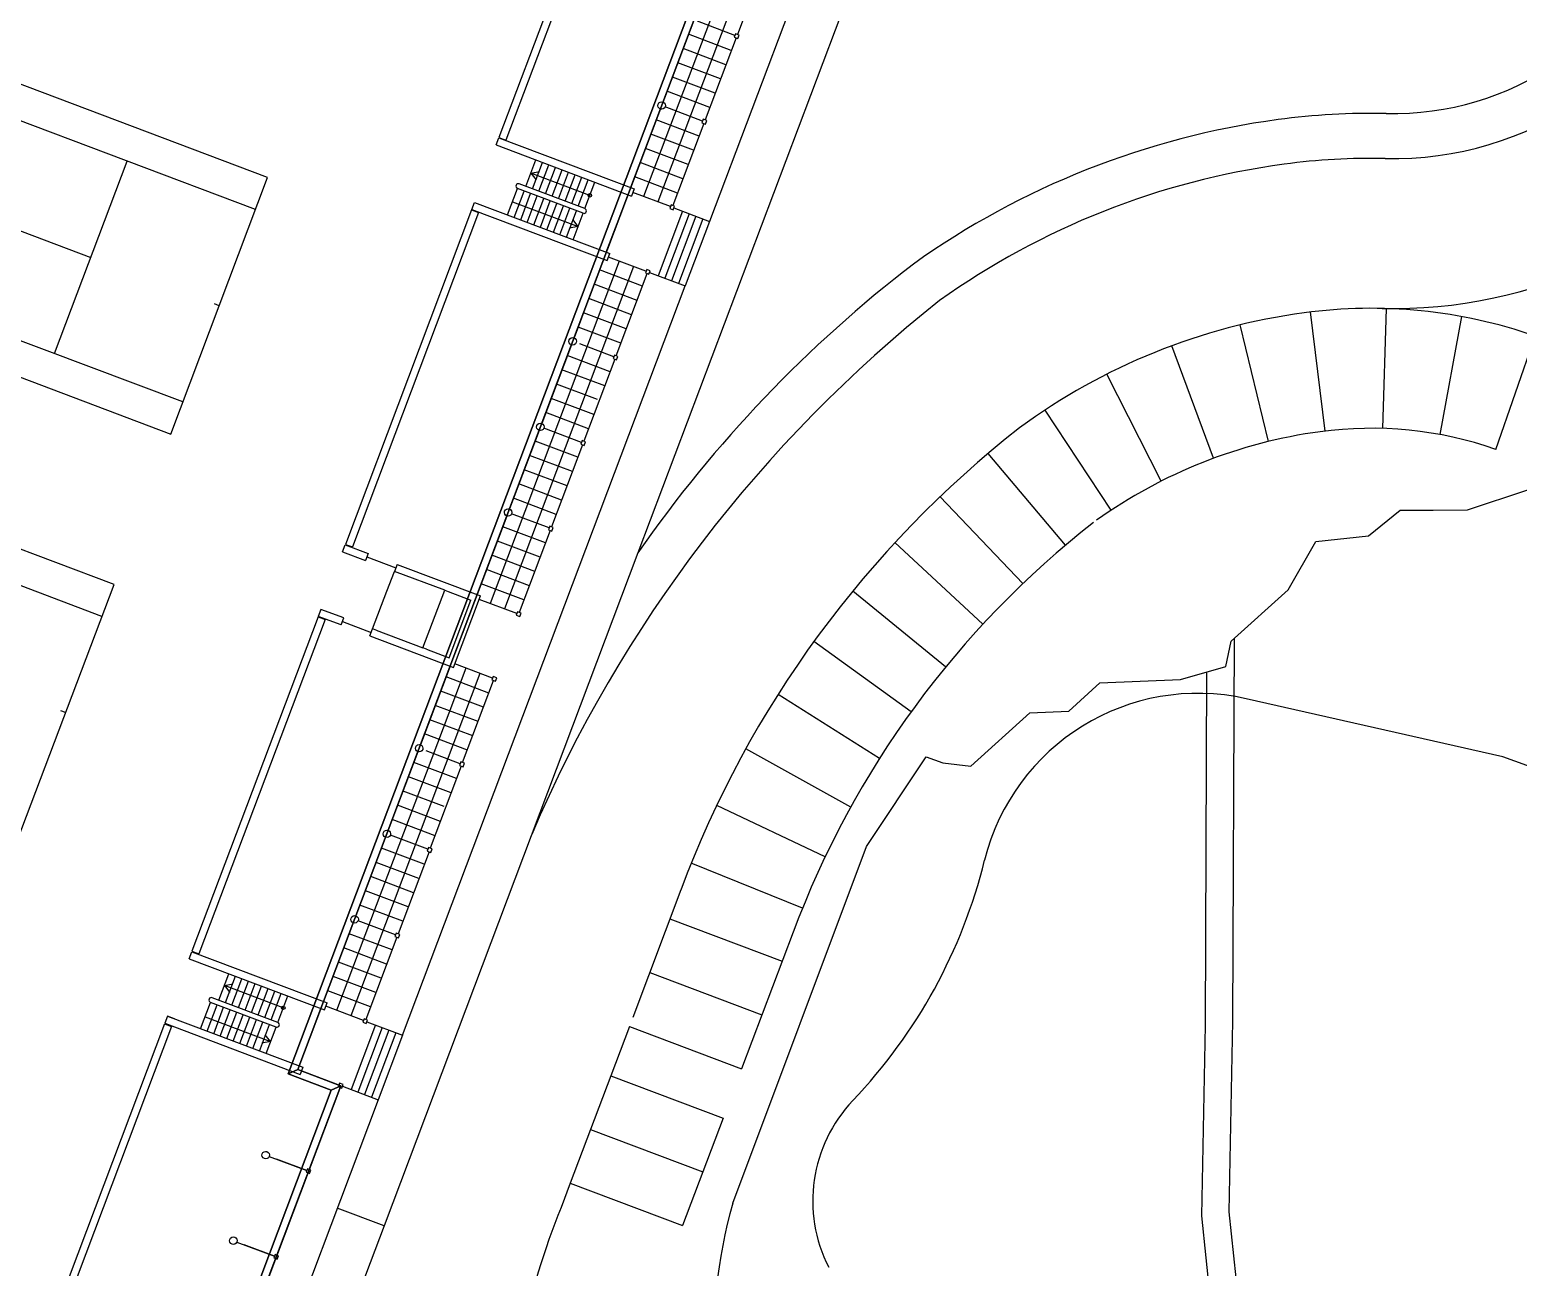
# Model space of a CAD drawing. Header units: millimetres. Extents: x 521005098 to 522149999836, y 174611071 to 175300000107.
# Drawn here: x 521927507739 to 521987053830, y 174946331742 to 174995843427 of the extents above; entities that cross this region are included whole.
import ezdxf

# ---------------------------------------------------------------- set-up
doc = ezdxf.new("R2010")
doc.units = ezdxf.units.MM
doc.header["$LTSCALE"] = 200
for name, color, linetype in [('0-35TEXT', 3, 'Continuous'), ('siteplan$0$0-35TEXT', 3, 'Continuous'), ('siteplan$0$siteplan$0$19', 1, 'Continuous'), ('siteplan$0$siteplan$0$20', 1, 'Continuous'), ('siteplan$0$siteplan$0$22', 1, 'Continuous'), ('siteplan$0$siteplan$0$25', 1, 'Continuous'), ('siteplan$0$siteplan$0$27', 1, 'Continuous'), ('siteplan$0$siteplan$0$29', 1, 'Continuous'), ('siteplan$0$siteplan$0$30', 1, 'Continuous'), ('siteplan$0$siteplan$0$31', 1, 'Continuous'), ('siteplan$0$siteplan$0$46', 1, 'Continuous'), ('siteplan$0$siteplan$0$49', 1, 'Continuous'), ('siteplan$0$siteplan$0$5', 1, 'Continuous'), ('siteplan$0$siteplan$0$51', 1, 'Continuous'), ('siteplan$0$siteplan$0$57', 1, 'Continuous'), ('siteplan$0$siteplan$0$8', 1, 'Continuous')]:
    doc.layers.add(name, color=color, linetype=linetype)
doc.layers.get('siteplan$0$0-35TEXT').off()

# ---------------------------------------------------------------- blocks, each defined once
blk = doc.blocks.new('siteplan$0$siteplan')
at = {"layer": 'siteplan$0$siteplan$0$19', "color": 8}
for p, q in [((21441.223, 74871.873), (21441.791, 74873.379)), ((21443.237, 74871.113), (21444.106, 74873.415)), ((21444.106, 74873.415), (21444.246, 74873.362)), ((21441.363, 74871.82), (21441.223, 74871.873)), ((21443.378, 74871.06), (21443.237, 74871.113)), ((21438.587, 74850.199), (21437.377, 74850.655)), ((21437.295, 74846.775), (21436.085, 74847.231))]:
    blk.add_line(p, q, dxfattribs=at)
at = {"layer": 'siteplan$0$siteplan$0$20', "color": 8}
for p, q in [((21440.987, 74874.751), (21442.147, 74874.314)), ((21441.794, 74873.378), (21442.094, 74874.173)), ((21440.013, 74872.169), (21441.17, 74871.733))]:
    blk.add_line(p, q, dxfattribs=at)
at = {"layer": 'siteplan$0$siteplan$0$22', "color": 8}
for p, q in [((21454.023, 74896.094), (21452.837, 74892.95)), ((21452.732, 74892.67), (21451.546, 74889.526)), ((21450.571, 74886.943), (21451.44, 74889.245)), ((21450.465, 74886.662), (21449.28, 74883.519)), ((21449.174, 74883.238), (21447.988, 74880.094)), ((21447.882, 74879.813), (21446.696, 74876.67)), ((21446.59, 74876.389), (21445.404, 74873.245)), ((21444.324, 74870.382), (21443.138, 74867.238)), ((21443.033, 74866.958), (21441.847, 74863.814)), ((21441.741, 74863.533), (21440.555, 74860.389)), ((21440.449, 74860.109), (21439.263, 74856.965)), ((21438.289, 74854.383), (21439.157, 74856.684))]:
    blk.add_line(p, q, dxfattribs=at)
at = {"layer": 'siteplan$0$siteplan$0$25', "color": 8}
for p, q in [((21451.323, 74904.915), (21446.276, 74891.535)), ((21451.603, 74904.809), (21446.556, 74891.429)), ((21446.163, 74891.236), (21446.269, 74891.516)), ((21446.163, 74891.236), (21451.58, 74889.192)), ((21446.269, 74891.516), (21451.686, 74889.473)), ((21446.276, 74891.535), (21446.556, 74891.429)), ((21451.686, 74889.473), (21451.58, 74889.192)), ((21445.189, 74888.653), (21445.294, 74888.934)), ((21445.294, 74888.934), (21450.712, 74886.891)), ((21445.182, 74888.635), (21440.134, 74875.255)), ((21445.462, 74888.529), (21440.415, 74875.149)), ((21445.182, 74888.635), (21445.462, 74888.529)), ((21445.189, 74888.653), (21450.606, 74886.61)), ((21450.606, 74886.609), (21450.712, 74886.891)), ((21440.021, 74874.955), (21440.127, 74875.236)), ((21440.127, 74875.236), (21441.04, 74874.892)), ((21440.134, 74875.255), (21440.415, 74875.149)), ((21440.021, 74874.955), (21440.934, 74874.611)), ((21441.04, 74874.892), (21440.934, 74874.611)), ((21442.2, 74874.454), (21442.094, 74874.173)), ((21442.2, 74874.454), (21445.545, 74873.192)), ((21444.106, 74873.415), (21442.094, 74874.173)), ((21444.246, 74873.362), (21445.158, 74873.018)), ((21444.29, 74870.716), (21445.158, 74873.018)), ((21444.465, 74870.329), (21445.545, 74873.192)), ((21439.04, 74872.354), (21433.993, 74858.974)), ((21439.321, 74872.249), (21434.274, 74858.868)), ((21439.04, 74872.354), (21439.321, 74872.249)), ((21439.153, 74872.654), (21439.047, 74872.373)), ((21439.96, 74872.029), (21439.047, 74872.373)), ((21440.066, 74872.31), (21439.153, 74872.654)), ((21439.96, 74872.029), (21440.066, 74872.31)), ((21441.117, 74871.592), (21441.223, 74871.873)), ((21441.117, 74871.592), (21444.465, 74870.329)), ((21441.363, 74871.82), (21443.237, 74871.113)), ((21443.378, 74871.06), (21444.29, 74870.716)), ((21433.993, 74858.974), (21434.274, 74858.868)), ((21433.88, 74858.675), (21433.986, 74858.956)), ((21433.88, 74858.675), (21439.298, 74856.631)), ((21433.986, 74858.956), (21439.404, 74856.912)), ((21439.298, 74856.631), (21439.404, 74856.912)), ((21432.899, 74856.074), (21427.852, 74842.694)), ((21432.899, 74856.074), (21433.18, 74855.968)), ((21433.012, 74856.373), (21432.906, 74856.093)), ((21432.906, 74856.093), (21438.324, 74854.049)), ((21433.012, 74856.373), (21438.429, 74854.33)), ((21433.293, 74856.267), (21433.012, 74856.373)), ((21433.18, 74855.968), (21428.133, 74842.588)), ((21438.429, 74854.33), (21438.324, 74854.049))]:
    blk.add_line(p, q, dxfattribs=at)
at = {"layer": 'siteplan$0$siteplan$0$27', "color": 8}
for p, q in [((21437.02, 74889.933), (21414.779, 74898.323)), ((21436.536, 74888.652), (21414.296, 74897.041)), ((21417.977, 74891.257), (21429.953, 74886.738)), ((21428.499, 74882.887), (21431.404, 74890.588)), ((21447.354, 74889.579), (21447.753, 74890.636)), ((21447.616, 74889.48), (21448.015, 74890.537)), ((21433.148, 74879.669), (21437.02, 74889.933)), ((21447.878, 74889.381), (21448.277, 74890.438)), ((21448.14, 74889.282), (21448.539, 74890.339)), ((21448.402, 74889.183), (21448.801, 74890.24)), ((21448.664, 74889.084), (21449.063, 74890.142)), ((21448.926, 74888.986), (21449.325, 74890.043)), ((21449.188, 74888.887), (21449.587, 74889.944)), ((21433.631, 74880.951), (21411.391, 74889.341)), ((21446.623, 74888.433), (21447.022, 74889.49)), ((21446.885, 74888.334), (21447.284, 74889.391)), ((21449.45, 74888.788), (21449.849, 74889.845)), ((21449.712, 74888.689), (21450.111, 74889.746)), ((21447.147, 74888.235), (21447.546, 74889.293)), ((21447.409, 74888.136), (21447.808, 74889.194)), ((21447.671, 74888.038), (21448.07, 74889.095)), ((21447.933, 74887.939), (21448.332, 74888.996)), ((21448.195, 74887.84), (21448.594, 74888.897)), ((21448.457, 74887.741), (21448.856, 74888.798)), ((21448.719, 74887.642), (21449.118, 74888.7)), ((21448.981, 74887.544), (21449.38, 74888.601)), ((21449.243, 74887.445), (21449.642, 74888.502)), ((21410.908, 74888.059), (21433.148, 74879.669)), ((21435.084, 74884.801), (21434.897, 74884.872)), ((21481.634, 74879.891), (21481.782, 74884.689)), ((21477.064, 74879.371), (21475.926, 74884.034)), ((21479.33, 74879.787), (21478.75, 74884.552)), ((21483.927, 74879.645), (21484.799, 74884.365)), ((21486.156, 74879.055), (21487.732, 74883.589)), ((21474.861, 74878.697), (21473.194, 74883.198)), ((21430.879, 74873.653), (21408.638, 74882.043)), ((21472.764, 74877.78), (21470.593, 74882.062)), ((21430.395, 74872.371), (21408.155, 74880.761)), ((21470.772, 74876.622), (21468.124, 74880.626)), ((21468.947, 74875.226), (21465.847, 74878.892)), ((21467.241, 74873.692), (21463.923, 74877.161)), ((21465.64, 74872.064), (21462.116, 74875.324)), ((21427.007, 74863.389), (21430.879, 74873.653)), ((21464.147, 74870.348), (21460.432, 74873.388)), ((21462.765, 74868.553), (21458.874, 74871.362)), ((21461.499, 74866.683), (21457.445, 74869.253)), ((21428.943, 74868.521), (21428.756, 74868.592)), ((21460.351, 74864.745), (21456.15, 74867.067)), ((21459.324, 74862.746), (21454.991, 74864.812)), ((21458.42, 74860.693), (21453.971, 74862.495)), ((21453.557, 74861.433), (21451.63, 74856.323)), ((21453.119, 74860.272), (21457.61, 74858.577)), ((21458.048, 74859.739), (21455.987, 74854.273)), ((21435.072, 74857.018), (21435.471, 74858.075)), ((21435.334, 74856.919), (21435.733, 74857.976)), ((21435.596, 74856.82), (21435.995, 74857.877)), ((21435.858, 74856.722), (21436.257, 74857.778)), ((21452.307, 74858.12), (21456.798, 74856.425)), ((21436.12, 74856.623), (21436.519, 74857.68)), ((21436.382, 74856.524), (21436.781, 74857.581)), ((21436.644, 74856.425), (21437.043, 74857.482)), ((21436.906, 74856.326), (21437.305, 74857.383)), ((21437.168, 74856.227), (21437.567, 74857.284)), ((21437.43, 74856.129), (21437.829, 74857.185)), ((21434.341, 74855.872), (21434.74, 74856.93)), ((21434.603, 74855.773), (21435.002, 74856.831)), ((21434.865, 74855.674), (21435.264, 74856.732)), ((21435.127, 74855.576), (21435.526, 74856.633)), ((21435.389, 74855.477), (21435.788, 74856.534)), ((21435.651, 74855.378), (21436.05, 74856.436)), ((21435.913, 74855.279), (21436.312, 74856.337)), ((21436.175, 74855.18), (21436.573, 74856.238)), ((21436.437, 74855.081), (21436.835, 74856.139)), ((21436.698, 74854.983), (21437.097, 74856.04)), ((21436.96, 74854.884), (21437.359, 74855.941)), ((21451.495, 74855.968), (21450.752, 74853.996)), ((21451.495, 74855.968), (21455.987, 74854.273)), ((21450.752, 74853.996), (21449.128, 74849.692)), ((21450.752, 74853.996), (21455.243, 74852.302)), ((21449.94, 74851.844), (21454.431, 74850.15)), ((21455.243, 74852.302), (21453.619, 74847.998)), ((21449.128, 74849.692), (21448.764, 74848.726)), ((21449.128, 74849.692), (21453.619, 74847.998))]:
    blk.add_line(p, q, dxfattribs=at)
for centre, radius, start, end in [((21482.034, 74904.189), 11.7, 268.73839, 339.3328), ((21482.034, 74904.189), 13.5, 268.73839, 339.3328), ((21481.164, 74864.698), 27.8, 88.73839, 97.68174), ((21481.806, 74859.941), 32.6, 97.68174, 125.53327), ((21482.034, 74904.189), 19.5, 268.73839, 320.591), ((21481.164, 74864.698), 26, 88.73839, 97.68174), ((21481.806, 74859.941), 30.8, 97.68174, 125.53327), ((21494.455, 74845.298), 51.899, 127.50218, 145.20001), ((21497.745, 74842.239), 54.535, 128.35271, 156.88484), ((21481.164, 74864.698), 20, 70.82961, 97.68174), ((21481.806, 74859.941), 24.8, 97.68174, 126.34991), ((21493.122, 74846.635), 42.242, 128.01547, 159.51455), ((21481.164, 74864.698), 15.2, 70.82961, 97.68174), ((21481.806, 74859.941), 20, 97.68174, 125.53327), ((21493.122, 74846.635), 37.442, 128.01081, 159.51455), ((21478.768, 74836.648), 32.344, 158.07474, 167.81601)]:
    blk.add_arc(centre, radius, start, end, dxfattribs=at)
at = {"layer": 'siteplan$0$siteplan$0$29', "color": 8}
for p, q in [((21455.745, 74895.685), (21455.692, 74895.545)), ((21455.692, 74895.545), (21455.832, 74895.492)), ((21455.885, 74895.632), (21455.745, 74895.685)), ((21455.832, 74895.492), (21455.885, 74895.632)), ((21454.453, 74892.261), (21454.4, 74892.12)), ((21454.4, 74892.12), (21454.54, 74892.067)), ((21454.593, 74892.208), (21454.453, 74892.261)), ((21454.54, 74892.067), (21454.593, 74892.208)), ((21453.161, 74888.836), (21453.108, 74888.696)), ((21453.301, 74888.783), (21453.161, 74888.836)), ((21453.249, 74888.643), (21453.301, 74888.783)), ((21453.108, 74888.696), (21453.249, 74888.643)), ((21452.187, 74886.253), (21452.134, 74886.113)), ((21452.134, 74886.113), (21452.274, 74886.06)), ((21452.327, 74886.2), (21452.187, 74886.253)), ((21452.274, 74886.06), (21452.327, 74886.2)), ((21450.895, 74882.829), (21450.842, 74882.689)), ((21451.035, 74882.776), (21450.895, 74882.829)), ((21450.842, 74882.689), (21450.983, 74882.636)), ((21450.983, 74882.636), (21451.035, 74882.776)), ((21449.603, 74879.404), (21449.55, 74879.264)), ((21449.55, 74879.264), (21449.691, 74879.211)), ((21449.744, 74879.351), (21449.603, 74879.404)), ((21449.691, 74879.211), (21449.744, 74879.351)), ((21448.312, 74875.98), (21448.259, 74875.84)), ((21448.259, 74875.84), (21448.399, 74875.787)), ((21448.452, 74875.927), (21448.312, 74875.98)), ((21448.399, 74875.787), (21448.452, 74875.927)), ((21447.02, 74872.555), (21446.967, 74872.415)), ((21446.967, 74872.415), (21447.107, 74872.362)), ((21447.16, 74872.503), (21447.02, 74872.555)), ((21447.107, 74872.362), (21447.16, 74872.503)), ((21446.046, 74869.973), (21445.993, 74869.833)), ((21445.993, 74869.833), (21446.133, 74869.78)), ((21446.186, 74869.92), (21446.046, 74869.973)), ((21446.133, 74869.78), (21446.186, 74869.92)), ((21444.754, 74866.549), (21444.701, 74866.408)), ((21444.701, 74866.408), (21444.841, 74866.355)), ((21444.894, 74866.496), (21444.754, 74866.549)), ((21444.841, 74866.355), (21444.894, 74866.496)), ((21443.462, 74863.124), (21443.409, 74862.984)), ((21443.409, 74862.984), (21443.55, 74862.931)), ((21443.603, 74863.071), (21443.462, 74863.124)), ((21443.55, 74862.931), (21443.603, 74863.071)), ((21442.17, 74859.7), (21442.118, 74859.559)), ((21442.311, 74859.647), (21442.17, 74859.7)), ((21442.258, 74859.506), (21442.311, 74859.647)), ((21442.118, 74859.559), (21442.258, 74859.506)), ((21440.879, 74856.275), (21440.826, 74856.135)), ((21440.826, 74856.135), (21440.966, 74856.082)), ((21441.019, 74856.222), (21440.879, 74856.275)), ((21440.966, 74856.082), (21441.019, 74856.222)), ((21439.905, 74853.693), (21439.852, 74853.553)), ((21440.045, 74853.64), (21439.905, 74853.693)), ((21439.992, 74853.5), (21440.045, 74853.64)), ((21439.852, 74853.553), (21439.992, 74853.5)), ((21438.613, 74850.269), (21438.56, 74850.129)), ((21438.56, 74850.129), (21438.701, 74850.076)), ((21438.753, 74850.216), (21438.613, 74850.269)), ((21438.701, 74850.076), (21438.753, 74850.216)), ((21437.321, 74846.845), (21437.268, 74846.704)), ((21437.268, 74846.704), (21437.409, 74846.651)), ((21437.462, 74846.792), (21437.321, 74846.845)), ((21437.409, 74846.651), (21437.462, 74846.792))]:
    blk.add_line(p, q, dxfattribs=at)
for centre in [(21452.784, 74892.81), (21449.227, 74883.378), (21447.935, 74879.954), (21446.643, 74876.529), (21443.086, 74867.098), (21441.794, 74863.674), (21440.502, 74860.249), (21436.945, 74850.819), (21435.653, 74847.394)]:
    blk.add_arc(centre, 0.15, 249.3328, 249.33223, dxfattribs=at)
at = {"layer": 'siteplan$0$siteplan$0$30', "color": 8}
for p, q in [((21447.554, 74890.107), (21447.895, 74890.17)), ((21447.554, 74890.107), (21447.769, 74889.835)), ((21449.912, 74889.218), (21447.554, 74890.107)), ((21446.822, 74888.962), (21449.442, 74887.973)), ((21449.442, 74887.973), (21449.228, 74888.246)), ((21449.442, 74887.973), (21449.101, 74887.91)), ((21435.293, 74857.603), (21435.634, 74857.666)), ((21435.293, 74857.603), (21435.507, 74857.33)), ((21437.651, 74856.713), (21435.293, 74857.603)), ((21434.519, 74856.345), (21437.139, 74855.357)), ((21437.139, 74855.357), (21436.924, 74855.629)), ((21437.139, 74855.357), (21436.798, 74855.294))]:
    blk.add_line(p, q, dxfattribs=at)
for centre in [(21449.912, 74889.218), (21437.651, 74856.713)]:
    blk.add_circle(centre, 0.0679, dxfattribs=at)
at = {"layer": 'siteplan$0$siteplan$0$31', "color": 8}
for p, q in [((21457.054, 74898.943), (21455.815, 74895.659)), ((21455.762, 74895.518), (21454.523, 74892.234)), ((21454.47, 74892.094), (21453.231, 74888.81)), ((21447.354, 74889.579), (21447.753, 74890.636)), ((21449.642, 74888.502), (21447.022, 74889.49)), ((21449.712, 74888.689), (21447.092, 74889.677)), ((21453.135, 74888.766), (21451.633, 74889.332)), ((21452.16, 74886.183), (21450.659, 74886.75)), ((21450.965, 74882.802), (21452.204, 74886.087)), ((21450.912, 74882.662), (21449.674, 74879.378)), ((21449.621, 74879.238), (21448.382, 74875.953)), ((21448.329, 74875.813), (21447.09, 74872.529)), ((21446.993, 74872.485), (21445.492, 74873.052)), ((21446.019, 74869.903), (21444.518, 74870.469)), ((21444.824, 74866.522), (21446.063, 74869.806)), ((21444.771, 74866.382), (21443.532, 74863.098)), ((21443.479, 74862.957), (21442.241, 74859.673)), ((21442.188, 74859.533), (21440.949, 74856.249)), ((21435.072, 74857.018), (21435.471, 74858.075)), ((21437.359, 74855.941), (21434.74, 74856.93)), ((21437.43, 74856.129), (21434.81, 74857.117)), ((21440.852, 74856.205), (21439.351, 74856.772)), ((21438.376, 74854.189), (21439.878, 74853.623)), ((21439.922, 74853.526), (21438.683, 74850.242)), ((21437.085, 74850.765), (21438.586, 74850.198)), ((21438.63, 74850.102), (21437.392, 74846.818)), ((21435.793, 74847.34), (21437.295, 74846.774)), ((21437.339, 74846.678), (21436.1, 74843.394))]:
    blk.add_line(p, q, dxfattribs=at)
for centre, start, end in [((21447.057, 74889.584), 69.3328, 249.3328), ((21449.677, 74888.596), 249.3328, 69.3328), ((21434.775, 74857.023), 69.3328, 249.3328), ((21437.395, 74856.035), 249.3328, 69.3328)]:
    blk.add_arc(centre, 0.1, start, end, dxfattribs=at)
at = {"layer": 'siteplan$0$siteplan$0$46', "color": 8}
for p, q in [((21475.689, 74871.486), (21475.62, 74856.176)), ((21474.588, 74870.146), (21474.524, 74856.018)), ((21474.524, 74856.018), (21474.384, 74848.388)), ((21475.62, 74856.176), (21475.48, 74848.546)), ((21474.384, 74848.388), (21475.47, 74837.994)), ((21475.48, 74848.546), (21476.566, 74838.152))]:
    blk.add_line(p, q, dxfattribs=at)
at = {"layer": 'siteplan$0$siteplan$0$49', "color": 8}
for p, q in [((21437.85, 74854.067), (21465.326, 74926.907)), ((21439.562, 74853.422), (21437.85, 74854.067)), ((21434.607, 74840.286), (21439.562, 74853.422))]:
    blk.add_line(p, q, dxfattribs=at)
at = {"layer": 'siteplan$0$siteplan$0$5', "color": 8}
for p, q in [((21457.23, 74902.868), (21452.063, 74889.17)), ((21457.801, 74902.653), (21452.634, 74888.955)), ((21455.718, 74895.615), (21454.216, 74896.181)), ((21455.573, 74895.018), (21453.861, 74895.664)), ((21455.358, 74894.447), (21453.646, 74895.093)), ((21455.142, 74893.876), (21453.43, 74894.522)), ((21454.927, 74893.306), (21453.215, 74893.952)), ((21454.712, 74892.735), (21453, 74893.381)), ((21454.426, 74892.19), (21452.925, 74892.757)), ((21454.281, 74891.593), (21452.569, 74892.239)), ((21454.066, 74891.023), (21452.354, 74891.669)), ((21453.636, 74889.881), (21451.923, 74890.527)), ((21453.851, 74890.452), (21452.138, 74891.098)), ((21453.42, 74889.31), (21451.708, 74889.956)), ((21451.089, 74886.587), (21445.922, 74872.889)), ((21451.66, 74886.372), (21446.493, 74872.674)), ((21452.015, 74885.586), (21450.303, 74886.232)), ((21451.8, 74885.015), (21450.088, 74885.661)), ((21451.585, 74884.444), (21449.872, 74885.09)), ((21451.369, 74883.874), (21449.657, 74884.52)), ((21451.154, 74883.303), (21449.442, 74883.949)), ((21450.724, 74882.162), (21449.011, 74882.808)), ((21450.869, 74882.759), (21449.507, 74883.272)), ((21450.508, 74881.591), (21448.796, 74882.237)), ((21450.223, 74881.046), (21448.581, 74881.666)), ((21450.078, 74880.449), (21448.365, 74881.095)), ((21449.862, 74879.879), (21448.15, 74880.525)), ((21449.577, 74879.334), (21448.075, 74879.901)), ((21449.432, 74878.737), (21447.72, 74879.383)), ((21449.217, 74878.166), (21447.504, 74878.812)), ((21449.001, 74877.596), (21447.289, 74878.241)), ((21448.786, 74877.025), (21447.074, 74877.671)), ((21448.571, 74876.454), (21446.858, 74877.1)), ((21448.285, 74875.91), (21446.783, 74876.476)), ((21448.14, 74875.313), (21446.428, 74875.959)), ((21447.925, 74874.742), (21446.213, 74875.388)), ((21447.709, 74874.171), (21445.997, 74874.817)), ((21447.494, 74873.601), (21445.782, 74874.246)), ((21447.279, 74873.03), (21445.567, 74873.676)), ((21444.948, 74870.307), (21439.781, 74856.609)), ((21445.519, 74870.092), (21440.352, 74856.394)), ((21445.874, 74869.306), (21444.162, 74869.952)), ((21445.659, 74868.735), (21443.947, 74869.381)), ((21445.444, 74868.164), (21443.731, 74868.81)), ((21445.228, 74867.594), (21443.516, 74868.24)), ((21445.013, 74867.023), (21443.301, 74867.669)), ((21444.728, 74866.478), (21443.366, 74866.992)), ((21444.582, 74865.881), (21442.87, 74866.527)), ((21444.367, 74865.311), (21442.655, 74865.957)), ((21444.082, 74864.766), (21442.44, 74865.386)), ((21443.937, 74864.169), (21442.224, 74864.815)), ((21443.721, 74863.598), (21442.009, 74864.244)), ((21443.436, 74863.054), (21441.934, 74863.62)), ((21443.291, 74862.457), (21441.578, 74863.103)), ((21442.86, 74861.315), (21441.148, 74861.961)), ((21443.075, 74861.886), (21441.363, 74862.532)), ((21442.645, 74860.745), (21440.933, 74861.391)), ((21442.43, 74860.174), (21440.717, 74860.82)), ((21442.144, 74859.63), (21440.642, 74860.196)), ((21441.999, 74859.033), (21440.287, 74859.678)), ((21441.784, 74858.462), (21440.071, 74859.108)), ((21441.568, 74857.891), (21439.856, 74858.537)), ((21441.353, 74857.32), (21439.641, 74857.966)), ((21441.138, 74856.75), (21439.426, 74857.395))]:
    blk.add_line(p, q, dxfattribs=at)
at = {"layer": 'siteplan$0$siteplan$0$51', "color": 8}
for p, q in [((21465.326, 74926.907), (21437.85, 74854.067)), ((21465.712, 74927.082), (21438.236, 74854.242)), ((21438.236, 74854.242), (21439.948, 74853.596)), ((21437.85, 74854.067), (21439.562, 74853.422)), ((21439.562, 74853.422), (21434.607, 74840.286)), ((21439.948, 74853.596), (21434.781, 74839.899))]:
    blk.add_line(p, q, dxfattribs=at)
at = {"layer": 'siteplan$0$siteplan$0$57', "color": 8}
for p, q in [((21485.028, 74876.639), (21487.44, 74877.433)), ((21481.058, 74875.597), (21482.337, 74876.629)), ((21482.337, 74876.629), (21483.649, 74876.623)), ((21483.649, 74876.623), (21485.028, 74876.639)), ((21477.85, 74873.439), (21478.962, 74875.372)), ((21478.962, 74875.372), (21481.058, 74875.597)), ((21475.574, 74871.382), (21477.85, 74873.439)), ((21475.355, 74870.368), (21475.574, 74871.382)), ((21473.548, 74869.845), (21475.355, 74870.368)), ((21469.08, 74868.574), (21470.311, 74869.71)), ((21470.311, 74869.71), (21473.548, 74869.845)), ((21465.157, 74866.378), (21467.518, 74868.516)), ((21467.518, 74868.516), (21469.08, 74868.574)), ((21486.436, 74866.757), (21476.174, 74869.075)), ((21460.983, 74863.164), (21463.368, 74866.758)), ((21463.368, 74866.758), (21464.034, 74866.517)), ((21495.32, 74863.498), (21486.436, 74866.757)), ((21464.034, 74866.517), (21465.157, 74866.378)), ((21455.628, 74848.894), (21460.983, 74863.164))]:
    blk.add_line(p, q, dxfattribs=at)
for centre, radius, start, end in [((21474.237, 74860.501), 8.791, 77.26991, 166.09532), ((21444.912, 74867.76), 21.42, 316.44528, 346.09532), ((21464.657, 74848.987), 5.826, 136.44528, 207.10688), ((21477.054, 74842.975), 22.228, 164.55673, 200.29906)]:
    blk.add_arc(centre, radius, start, end, dxfattribs=at)
at = {"layer": 'siteplan$0$siteplan$0$8', "color": 8}
for p, q in [((21470.73, 74924.999), (21451.839, 74874.917)), ((21466.01, 74918.153), (21454.702, 74888.175)), ((21453.617, 74888.584), (21452.642, 74886.002)), ((21453.888, 74888.482), (21452.914, 74885.899)), ((21454.159, 74888.379), (21453.185, 74885.797)), ((21453.275, 74888.713), (21454.702, 74888.175)), ((21454.431, 74888.277), (21453.457, 74885.694)), ((21454.702, 74888.175), (21453.728, 74885.592)), ((21452.301, 74886.13), (21453.728, 74885.592)), ((21442.42, 74855.614), (21453.728, 74885.592)), ((21451.839, 74874.917), (21441.679, 74847.985)), ((21441.334, 74856.024), (21440.36, 74853.441)), ((21440.993, 74856.153), (21442.42, 74855.614)), ((21441.606, 74855.921), (21440.632, 74853.339)), ((21441.877, 74855.819), (21440.903, 74853.237)), ((21442.148, 74855.717), (21441.174, 74853.134)), ((21442.42, 74855.614), (21441.446, 74853.032)), ((21441.446, 74853.032), (21436.279, 74839.334)), ((21440.019, 74853.57), (21441.446, 74853.032)), ((21441.679, 74847.985), (21439.808, 74848.69)), ((21441.679, 74847.985), (21437.176, 74836.046))]:
    blk.add_line(p, q, dxfattribs=at)
at = {"layer": 'siteplan$0$siteplan$0$51', "color": 8}
mesh = blk.add_polyface(dxfattribs=at)
corners = [(21397.743, 74891.224), (21397.356, 74891.049), (21399.481, 74890.568), (21399.095, 74890.393), (21460.576, 74929.02), (21460.189, 74928.846), (21465.712, 74927.082), (21465.326, 74926.907), (21438.236, 74854.242), (21437.85, 74854.068), (21439.948, 74853.596), (21439.562, 74853.422), (21379.179, 74842.436), (21378.792, 74842.261), (21384.456, 74840.446), (21384.069, 74840.271), (21382.889, 74836.291), (21382.502, 74836.117), (21432.733, 74939.523), (21432.628, 74939.242), (21432.095, 74837.962), (21431.708, 74837.787), (21433.805, 74837.317), (21433.418, 74837.142), (21410.025, 74923.785), (21409.638, 74923.61), (21411.764, 74923.129), (21411.377, 74922.954), (21470.257, 74954.684), (21469.87, 74954.51), (21473.681, 74953.393), (21473.295, 74953.218), (21477.276, 74978.478), (21477.171, 74978.198), (21478.989, 74977.833), (21478.602, 74977.658), (21478.662, 74976.968), (21478.276, 74976.793), (21483.797, 74975.025), (21483.411, 74974.85), (21469.584, 74957.236), (21428.491, 74972.738), (21469.198, 74957.062), (21385.46, 74858.664), (21384.933, 74858.542), (21387.199, 74858.008), (21386.812, 74857.833), (21420.642, 74824.006), (21420.817, 74823.619), (21426.753, 74824.651), (21426.928, 74824.264), (21432.894, 74840.931), (21433.069, 74840.545), (21384.065, 74856.24), (21384.24, 74855.853), (21396.488, 74888.747), (21396.662, 74888.361), (21408.77, 74921.308), (21408.945, 74920.921), (21461.047, 74931.119), (21461.222, 74930.733), (21417.77, 74945.167), (21417.945, 74944.78), (21470.727, 74956.782), (21470.903, 74956.397), (21436.183, 74993.98), (21436.358, 74993.593), (21428.104, 74972.563), (21476.047, 74954.478), (21475.871, 74954.864), (21464.646, 74929.441), (21464.471, 74929.827), (21459.038, 74929.279), (21458.863, 74929.666), (21410.683, 74920.266), (21410.509, 74920.652), (21398.401, 74887.705), (21398.226, 74888.092), (21385.179, 74858.769), (21386.119, 74855.145), (21385.944, 74855.531), (21434.782, 74839.899), (21434.607, 74840.285), (21428.638, 74823.619), (21428.463, 74824.006), (21420.171, 74821.907), (21419.997, 74822.294), (21425.954, 74821.682), (21425.779, 74822.068), (21428.491, 74972.738), (21428.21, 74972.844), (21385.039, 74858.822)]
mesh.append_faces([[corners[k] for k in face] for face in [(41, 40, 89), (66, 65, 90, 89), (67, 41, 90)]], dxfattribs={"vtx0": -1, "color": 8})
mesh.append_faces([[corners[k] for k in face] for face in [(44, 43, 78, 91)]], dxfattribs={"vtx0": -1, "vtx1": -1, "color": 8})
mesh.append_faces([[corners[k] for k in face] for face in [(40, 41, 67, 42)]], dxfattribs={"vtx0": -1, "vtx1": -1, "vtx3": -1, "color": 8})
mesh.append_faces([[corners[k] for k in face] for face in [(0, 1, 3, 2), (1, 0, 58, 57), (2, 3, 77, 76), (4, 5, 7, 6), (5, 4, 60, 59), (6, 7, 9, 8), (8, 9, 11, 10), (10, 11, 82, 81), (12, 13, 15, 14), (13, 12, 54, 53), (14, 15, 17, 16), (16, 17, 85, 86), (18, 19, 72, 73), (19, 18, 61, 62), (20, 21, 23, 22), (21, 20, 52, 51), (22, 23, 84, 83), (24, 25, 27, 26), (25, 24, 62, 61), (26, 27, 75, 74), (28, 29, 31, 30), (29, 28, 64, 63), (30, 31, 71, 70), (32, 33, 35, 34), (33, 32, 65, 66), (34, 35, 37, 36), (36, 37, 39, 38), (38, 39, 69, 68), (40, 42, 73, 72), (43, 44, 46, 45), (45, 46, 80, 79), (47, 48, 87, 88), (48, 47, 86, 85), (49, 50, 83, 84), (50, 49, 88, 87), (51, 52, 81, 82), (53, 54, 79, 80), (55, 56, 76, 77), (56, 55, 78, 43), (57, 58, 74, 75), (59, 60, 70, 71), (63, 64, 68, 69)]], dxfattribs={"vtx0": -1, "vtx2": -1, "color": 8})
blk = doc.blocks.new('siteplan')
at = {"layer": 'siteplan$0$0-35TEXT', "xscale": 1000, "yscale": 1000, "zscale": 1000}
blk.add_blockref('siteplan$0$siteplan', (500000000, 100000000), dxfattribs=at)

msp = doc.modelspace()

# ---------------------------------------------------------------- block references
at = {"layer": '0-35TEXT', "xscale": 1000, "yscale": 1000, "zscale": 1000}
msp.add_blockref('siteplan', (500000094.73971, 99999891.38169), dxfattribs=at)

doc.saveas('drawing.dxf')
